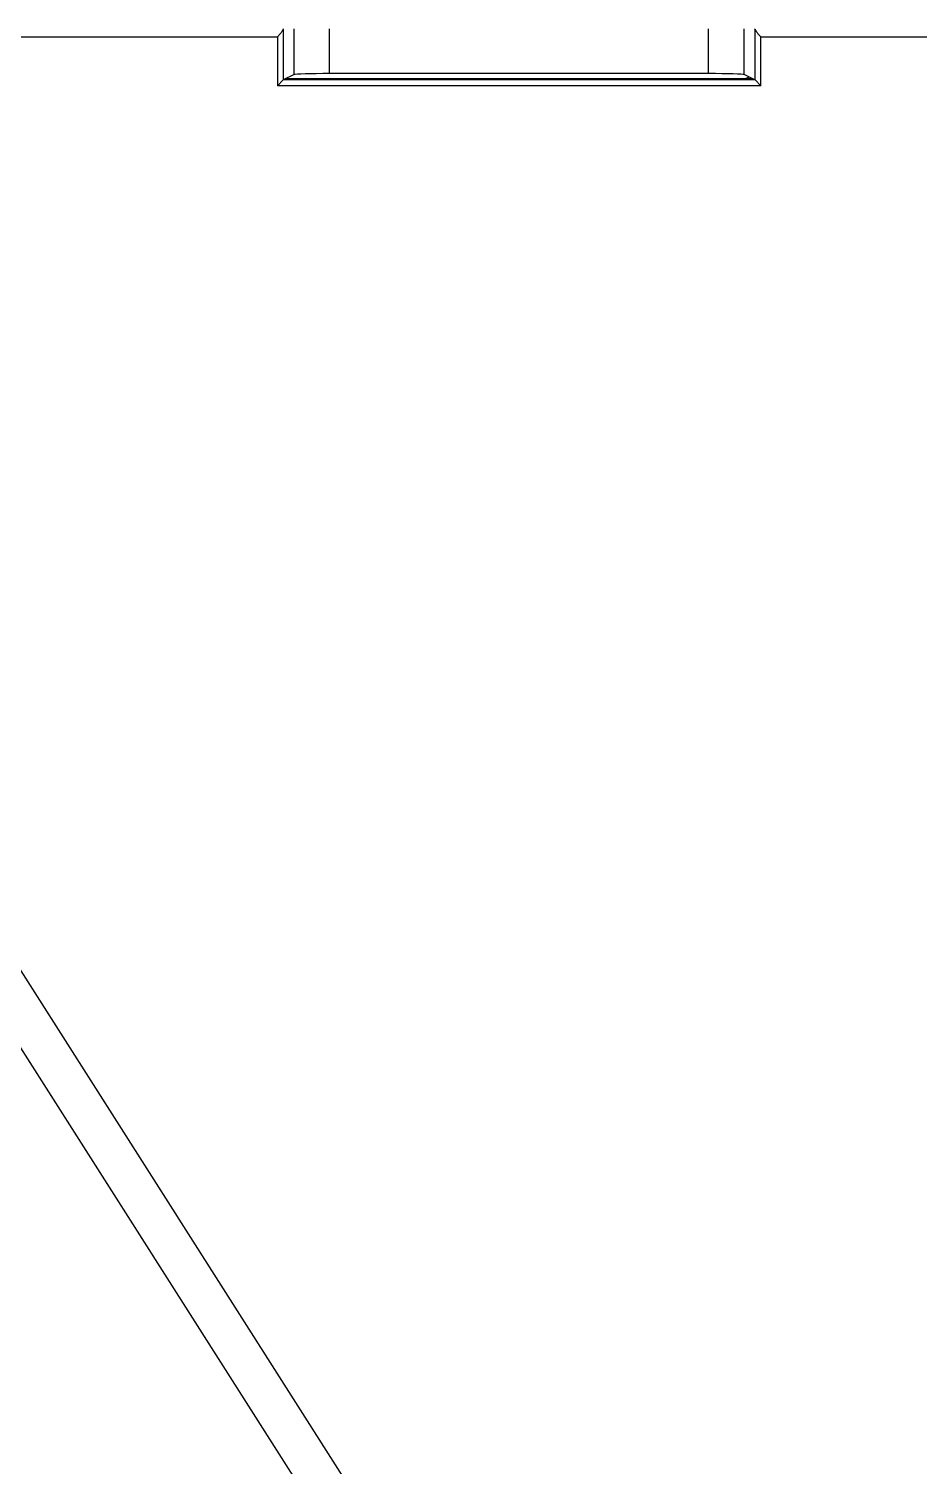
# Model space of a CAD drawing. Header units: millimetres. Extents: x 562 to 17351, y 2396 to 6995.
# Drawn here: x 14614.2 to 14689.7, y 4084.5 to 4206.2 of the extents above; entities that cross this region are included whole.
import ezdxf

# ---------------------------------------------------------------- set-up
doc = ezdxf.new("R2010")
doc.units = ezdxf.units.MM

# ---------------------------------------------------------------- blocks, each defined once
blk = doc.blocks.new('DTGCNV')
at = {"color": 7, "linetype": 'Continuous'}
for p, q in [((12813.1, 5009.5), (12740.97, 5009.5)), ((12813.1, 5009.5), (12813.1, 5005.36)), ((12813.59, 5010.16), (12813.59, 5005.86)), ((12814.52, 5006.33), (12814.52, 5010.2)), ((12817.52, 5006.4), (12817.52, 5010.2)), ((12849.62, 5006.4), (12849.62, 5010.2)), ((12852.62, 5006.33), (12852.62, 5010.2)), ((12853.55, 5005.86), (12853.55, 5010.16)), ((12854.04, 5005.36), (12854.04, 5009.5)), ((12888.1, 5009.5), (12854.04, 5009.5)), ((12813.59, 5005.86), (12813.1, 5005.36)), ((12814.52, 5006.33), (12813.6, 5005.86)), ((12853.54, 5005.86), (12813.6, 5005.86)), ((12853.37, 5005.95), (12813.77, 5005.95)), ((12849.62, 5006.4), (12817.52, 5006.4)), ((12853.54, 5005.86), (12852.62, 5006.33)), ((12854.04, 5005.36), (12853.55, 5005.86)), ((12854.04, 5005.36), (12813.1, 5005.36)), ((12759.91, 4979.78), (12838.25, 4856.8)), ((12883.39, 4779.44), (12757.68, 4976.76))]:
    blk.add_line(p, q, dxfattribs=at)
at = {"color": 4, "linetype": 'Continuous'}
blk.add_arc((12855.62, 4999.32), 7.25, 110.668, 113.8908, dxfattribs=at)
at = {"color": 7, "linetype": 'Continuous'}
for centre, major_axis, ratio, start_param, end_param in [((12813.61, 5009.5), (0, 0.7), 0.052408, 0, 0.329), ((12853.53, 5009.5), (0, 0.7), 0.052408, -0.329, 0), ((12813.6, 5005.36), (0, 0.5), 0.052408, 0.02618, 0.05236), ((12817.52, 5006.32), (3, 0), 0.026186, 1.570796, 3.089233), ((12849.62, 5006.32), (3, 0), 0.026186, 0.05236, 1.570796), ((12853.54, 5005.36), (0, 0.5), 0.052408, -0.05236, -0.02618)]:
    blk.add_ellipse(centre, major_axis=major_axis, ratio=ratio, start_param=start_param, end_param=end_param, dxfattribs=at)
for points, knots in [([(12813.1, 5009.5), (12813.12, 5009.53), (12813.18, 5009.59), (12813.26, 5009.69), (12813.34, 5009.78), (12813.41, 5009.87), (12813.47, 5009.95), (12813.51, 5010), (12813.53, 5010.04), (12813.56, 5010.08), (12813.57, 5010.1), (12813.58, 5010.12), (12813.59, 5010.14), (12813.59, 5010.15), (12813.59, 5010.16), (12813.59, 5010.16)], [0, 0, 0, 0, 0.152678, 0.303619, 0.450743, 0.591561, 0.722626, 0.783052, 0.839064, 0.889738, 0.93406, 0.953523, 0.971039, 0.986537, 1, 1, 1, 1]), ([(12853.55, 5010.16), (12853.55, 5010.16), (12853.55, 5010.15), (12853.55, 5010.14), (12853.56, 5010.12), (12853.57, 5010.1), (12853.58, 5010.08), (12853.61, 5010.04), (12853.63, 5010), (12853.67, 5009.95), (12853.73, 5009.87), (12853.8, 5009.78), (12853.88, 5009.69), (12853.96, 5009.59), (12854.02, 5009.53), (12854.04, 5009.5)], [0, 0, 0, 0, 0.013463, 0.028958, 0.046471, 0.065932, 0.110248, 0.160922, 0.216933, 0.277361, 0.408429, 0.549248, 0.696374, 0.84732, 1, 1, 1, 1])]:
    blk.add_open_spline(points, degree=3, knots=knots, dxfattribs=at)
blk = doc.blocks.new('*U61')
blk.add_blockref('DTGCNV', (-13016.62, -4845.2))
blk = doc.blocks.new('*U62')
at = {"color": 0, "linetype": 'ByBlock', "lineweight": -2, "transparency": 16777216}
blk.add_blockref('*U61', (2400, 0), dxfattribs=at)

msp = doc.modelspace()

# ---------------------------------------------------------------- block references
msp.add_blockref('*U62', (12438.816, 4041.217))

doc.saveas('drawing.dxf')
